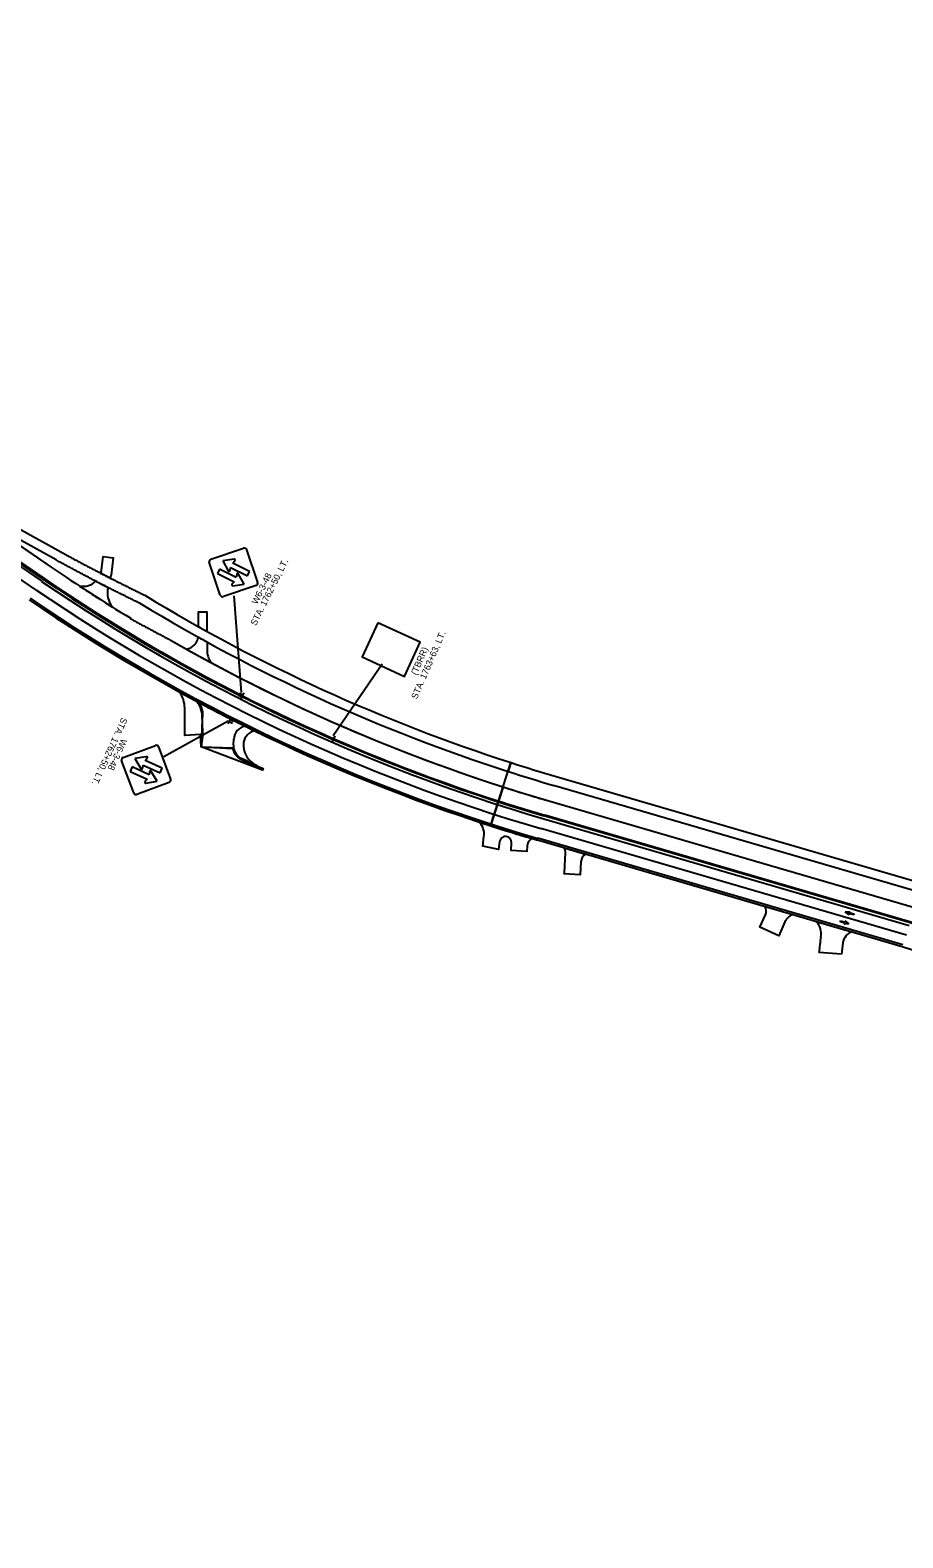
# Model space of a CAD drawing. Extents: x 134216 to 153379, y 327065 to 342138.
# Drawn here: x 148002 to 148943, y 330567 to 332192 of the extents above; entities that cross this region are included whole.
import ezdxf

# ---------------------------------------------------------------- set-up
doc = ezdxf.new("R2010")
doc.units = 0
for name, color, linetype in [('MT_P_Cells', 7, 'Continuous'), ('MT_P_CL_Double_Solid', 7, 'Continuous'), ('MT_P_Drums', 7, 'Continuous'), ('MT_P_Edge_Line', 7, 'Continuous'), ('MT_P_Work_Area', 7, 'Continuous'), ('SC_Shading1', 7, 'Continuous'), ('SN_P_Signs', 7, 'Continuous'), ('SN_P_Text', 7, 'Continuous')]:
    doc.layers.add(name, color=color, linetype=linetype)

msp = doc.modelspace()

# ---------------------------------------------------------------- linework, layer by layer
at = {"layer": 'MT_P_Cells'}
for p, q in [((148881.4, 331241.9), (148886.7, 331242.2)), ((148881.4, 331241.9), (148881.4, 331241.9)), ((148885.7, 331238.9), (148881.4, 331241.9)), ((148886.7, 331242.2), (148885.4, 331241.3)), ((148876, 331231.4), (148876.3, 331232.3)), ((148881.3, 331229.9), (148876, 331231.4)), ((148876.1, 331231.8), (148876.1, 331231.8)), ((148876.3, 331232.3), (148881.5, 331230.8)), ((148880, 331228.9), (148881.3, 331229.9)), ((148885.3, 331229.2), (148880, 331228.9)), ((148881.5, 331230.8), (148880.9, 331232.3)), ((148880.9, 331232.3), (148885.3, 331229.2)), ((148890.4, 331238.9), (148885.1, 331240.4)), ((148885.1, 331240.4), (148885.7, 331238.9)), ((148885.3, 331229.2), (148885.3, 331229.2)), ((148885.4, 331241.3), (148890.7, 331239.8)), ((148890.7, 331239.8), (148890.4, 331238.9)), ((148890.5, 331239.3), (148890.5, 331239.3))]:
    msp.add_line(p, q, dxfattribs=at)
at = {"layer": 'MT_P_CL_Double_Solid'}
msp.add_line((148947.2, 331216.8), (148553.1, 331331.8), dxfattribs=at)
msp.add_lwpolyline([(148008.7, 331589.2), (147615.4, 331857.8), (147572.8, 331886), (147240.5, 332105.3)], dxfattribs=at)
msp.add_arc((149090.9, 333173.8), 1918.9, 235.6683, 253.7251, dxfattribs=at)
at = {"layer": 'MT_P_Drums'}
for points in [[(148015.9, 331601), (147622.6, 331869.7), (147579.9, 331898), (147247.6, 332117.2)], [(151222.1, 330567.3), (150179.6, 330871.6), (149908.6, 330942.4), (149216.7, 331144.4), (148950.1, 331230.6), (148556.4, 331345.5)]]:
    msp.add_lwpolyline(points, dxfattribs=at)
msp.add_arc((149090.3, 333174.1), 1904.9, 235.6683, 253.7251, dxfattribs=at)
at = {"layer": 'MT_P_Edge_Line'}
for p, q in [((148556.2, 331342.4), (148950.3, 331227.3)), ((148943.4, 331206.4), (148550, 331321.3))]:
    msp.add_line(p, q, dxfattribs=at)
msp.add_lwpolyline([(147246.5, 332114.5), (147578.9, 331895.2), (147621.6, 331866.9), (148014.9, 331598.3)], dxfattribs=at)
for radius in [1907.9, 1929.9]:
    msp.add_arc((149090.9, 333173.8), radius, 235.6683, 253.7251, dxfattribs=at)
at = {"layer": 'MT_P_Work_Area'}
for p, q in [((147623.8, 331870.3), (148017.1, 331601.6)), ((148125.1, 331583.7), (148126, 331583.3)), ((148110.9, 331558.5), (148110.7, 331558)), ((148193.2, 331533), (148193.2, 331524.5)), ((148520.9, 331402.9), (148517.9, 331393.4)), ((148517.9, 331393.4), (148520.9, 331402.9)), ((148512.5, 331376.7), (148507.6, 331361.5)), ((148507.6, 331361.5), (148512.5, 331376.7)), ((148557.3, 331346.2), (148951, 331231.3))]:
    msp.add_line(p, q, dxfattribs=at)
for points in [[(147262.2, 332138.3), (147262.2, 332138.3), (147633, 331893.6), (147949.5, 331677.5), (148035.4, 331630.1)], [(148017.1, 331601.6), (147945.4, 331650.6), (147946.5, 331652.3), (147620.4, 331875), (147249.8, 332119.5)], [(147256.7, 332129.9), (147627.5, 331885.3), (148025.3, 331613.6)], [(148030.6, 331621.3), (147944.3, 331668.9), (147627.5, 331885.3), (147256.7, 332129.9)], [(148079.4, 331610.4), (148081.3, 331625.1), (148092, 331623.7), (148089.7, 331605)], [(148183.9, 331549.5), (148183.9, 331565.4), (148193.1, 331565.5), (148193.1, 331544.4)], [(148569.5, 331388), (148963.9, 331272.9), (149126.8, 331220.2), (149226.3, 331170.7), (149916.3, 330969.3), (149970.1, 330955.2), (150080.7, 330943.4), (150192.1, 330914.3), (150919.1, 330702.1), (150916.3, 330692.5), (150189.5, 330904.6), (150078.7, 330933.6), (149968.1, 330945.4), (149914.8, 330959.3), (149914.3, 330959.5), (149914.1, 330959.5), (149914.1, 330959.5), (149222.6, 331161.4), (149123, 331210.9), (148960.9, 331263.3), (148566.7, 331378.4)], [(148561.8, 331361.6), (148955.8, 331246.6), (149198.5, 331168.1), (149222.6, 331161.4), (149914.1, 330959.5), (149914.1, 330959.5), (149968.1, 330945.4), (149977.5, 330941.9), (150184.8, 330887.8), (150742.4, 330725), (150842.3, 330708.3), (150914.7, 330687.2), (150906.9, 330660.3), (150180.5, 330872.4), (149909.5, 330943.1), (149217.6, 331145.1), (148951.1, 331231.3), (148557.3, 331346.2)]]:
    msp.add_lwpolyline(points, dxfattribs=at)
for centre, radius, start, end in [((149090.9, 333173.8), 1903.9, 235.6683, 252.1603), ((149090.9, 333173.8), 1903.9, 235.6683, 253.7251), ((149090.9, 333173.8), 1889.4, 235.6683, 238.7566), ((148059.6, 331612.9), 20, 342.7301, 352.9277), ((148034.7, 331611.8), 55.4, 349.3429, 352.9277), ((148059.6, 331612.9), 20, 258.996, 313.687), ((149090.9, 333173.8), 1889.4, 236.7798, 238.0548), ((148110.8, 331586.1), 25, 166.9847, 218.2361), ((149090.9, 333173.8), 1860.4, 238.7566, 252.1603), ((149090.9, 333173.8), 1870.4, 238.7566, 252.1603), ((149090.9, 333173.8), 1887.9, 240.2708, 252.1603), ((148168.9, 331540.1), 15, 277.5698, 352.2861), ((149090.9, 333173.8), 1870.4, 240.9895, 241.3169), ((149090.9, 333173.8), 1860.4, 240.8223, 241.1469), ((149090.9, 333173.8), 1887.9, 240.8367, 241.7518), ((148218.2, 331524.6), 25, 180.195, 213.5749), ((149090.9, 333173.8), 1870.4, 252.1603, 253.7251), ((149090.9, 333173.8), 1860.4, 252.1603, 253.7251), ((149090.9, 333173.8), 1887.9, 252.1603, 253.7251), ((149090.9, 333173.8), 1903.9, 252.1603, 253.7251)]:
    msp.add_arc(centre, radius, start, end, dxfattribs=at)
for points, degree in [([(148120.8, 331574.7), (148119.2, 331575.4), (148116.2, 331576.9), (148111.7, 331579.1), (148107.1, 331581.4), (148102.6, 331583.6), (148098, 331585.9), (148093.5, 331588.1), (148089, 331590.4), (148084.4, 331592.7), (148079.9, 331595), (148075.4, 331597.4), (148070.9, 331599.7), (148066.4, 331602), (148061.9, 331604.4), (148057.4, 331606.8), (148052.9, 331609.2), (148048.4, 331611.6), (148044, 331614), (148039.5, 331616.4), (148035, 331618.8), (148032.1, 331620.5), (148030.6, 331621.3)], 3), ([(148035.5, 331630), (148035.5, 331630), (148035.4, 331630), (148035.4, 331630.1)], 2), ([(148035.4, 331630.1), (148036.2, 331629.6), (148039.1, 331628), (148044.4, 331625.1), (148048.6, 331622.8), (148053.1, 331620.4), (148057.6, 331618), (148062, 331615.6), (148066.5, 331613.3), (148071, 331610.9), (148075.5, 331608.6), (148079.9, 331606.3), (148084.4, 331604), (148088.9, 331601.7), (148093.4, 331599.4), (148097.9, 331597.1), (148102.5, 331594.8), (148107, 331592.6), (148111.5, 331590.3), (148115.8, 331588.2), (148121.3, 331585.6), (148124.3, 331584.1), (148125.1, 331583.7)], 3), ([(148057.6, 331618), (148057.6, 331618), (148057.6, 331618), (148057.6, 331618)], 2), ([(148079.9, 331606.3), (148079.5, 331606.5), (148079.1, 331606.7), (148078.7, 331606.9)], 2), ([(148084.4, 331604), (148082.9, 331604.7), (148081.4, 331605.5), (148079.9, 331606.3)], 2), ([(148088.9, 331601.7), (148087.4, 331602.4), (148085.9, 331603.2), (148084.4, 331604)], 2), ([(148089.1, 331601.6), (148089.1, 331601.6), (148089, 331601.6), (148088.9, 331601.7)], 2), ([(148073.4, 331598.4), (148074.1, 331598), (148074.7, 331597.7), (148075.4, 331597.4)], 2), ([(148075.4, 331597.4), (148076.2, 331596.9), (148077.1, 331596.5), (148077.9, 331596.1)], 2), ([(148077.9, 331596.1), (148078.6, 331595.7), (148079.3, 331595.4), (148079.9, 331595)], 2), ([(148079.9, 331595), (148081.4, 331594.3), (148082.9, 331593.5), (148084.4, 331592.7)], 2), ([(148084.4, 331592.7), (148085.1, 331592.4), (148085.8, 331592), (148086.5, 331591.7)], 2), ([(148110.7, 331558), (148111.4, 331557.6), (148112.8, 331556.8), (148115, 331555.6), (148117.2, 331554.4), (148119.4, 331553.2), (148121.6, 331552), (148123.8, 331550.8), (148126, 331549.6), (148128.2, 331548.4), (148130.4, 331547.3), (148132.6, 331546.1), (148134.8, 331544.9), (148137, 331543.7), (148139.2, 331542.6), (148141.4, 331541.4), (148143.6, 331540.2), (148145.8, 331539.1), (148148, 331537.9), (148150.3, 331536.7), (148152.5, 331535.6), (148153.9, 331534.8), (148154.7, 331534.4)], 3)]:
    msp.add_open_spline(points, degree=degree, dxfattribs=at)
at = {"layer": 'SC_Shading1'}
for p, q in [((147627.5, 331885.3), (148025.3, 331613.6)), ((148221.7, 331421.7), (148222, 331428.2)), ((148221.7, 331421.7), (148222, 331428.2)), ((148507.6, 331361.5), (148520.9, 331402.9)), ((148507.6, 331361.5), (148499, 331334.8)), ((148499, 331334.8), (148507.6, 331361.5)), ((148561.8, 331361.6), (148955.8, 331246.6)), ((148578.4, 331310.9), (148601.4, 331304.2)), ((148794.9, 331247.7), (148824.7, 331239)), ((148850.1, 331231.6), (148888.3, 331220.4)), ((148877.3, 331196.4), (148853, 331198.4))]:
    msp.add_line(p, q, dxfattribs=at)
for points in [[(147133.4, 332192.4), (147128.5, 332184.6), (147180.3, 332151.7), (147420.9, 331993.4), (147614.3, 331865.8), (147940.3, 331643.2), (147945.4, 331650.6), (148017.1, 331601.6)], [(148188, 331449.8), (148188.2, 331431.1), (148187, 331420), (148186.3, 331433.3), (148169.2, 331432.1), (148169.1, 331461.7)], [(148188, 331449.8), (148187, 331420), (148221, 331418)], [(148229.8, 331406.6), (148246.8, 331398.5), (148247.2, 331399.4), (148246.8, 331399.6), (148253.6, 331396.4), (148252.9, 331394.6), (148187, 331420), (148221.1, 331418.7)], [(148229.8, 331406.6), (148246.8, 331398.5), (148247.2, 331399.4), (148230.3, 331407.5)], [(148246.8, 331399.6), (148247.2, 331399.4), (148230.3, 331407.5)], [(148557.3, 331346.2), (148951, 331231.3), (149217.6, 331145.1), (149909.5, 330943.1), (150180.5, 330872.3), (150858.8, 330674.3), (150855.8, 330663.7), (150903.8, 330649.7), (150899, 330633.4), (150173, 330845.4), (149902, 330916.1), (149209.4, 331118.4), (148942.8, 331204.5), (148549.5, 331319.3)], [(148508.6, 331317.7), (148507.5, 331309.1), (148490.7, 331312.8), (148490.5, 331312.9), (148491.8, 331323.4)], [(148538.4, 331312.9), (148538, 331307.2), (148521.1, 331308.1), (148521.6, 331316.6)], [(148596.3, 331296), (148595.6, 331282.1), (148578.4, 331283.1), (148578.5, 331284.4), (148579.6, 331305.7)], [(148816.3, 331231.1), (148809.6, 331216.2), (148789.2, 331225.4), (148795.2, 331238.9)]]:
    msp.add_lwpolyline(points, dxfattribs=at)
for centre, radius, start, end in [((149090.9, 333173.8), 1903.9, 235.6683, 252.1603), ((149090.9, 333173.8), 1889.4, 235.6683, 238.7566), ((149090.9, 333173.8), 1931.9, 235.6683, 252.1603), ((149090.9, 333173.8), 1887.9, 240.2708, 253.7251), ((148139.1, 331461.7), 30, 0.0649, 35.2067), ((149090.9, 333173.8), 1931.9, 241.317, 241.9482), ((149090.9, 333173.8), 1931.9, 241.9482, 243.6776), ((148156.9, 331450.9), 31.2, 357.9888, 35.1498), ((148170.8, 331455.1), 18, 343.0871, 50.0514), ((148237, 331427.5), 15, 100.6807, 177.2255), ((148237, 331427.5), 15, 100.6807, 177.2255), ((148247.5, 331422.4), 15, 101.1275, 171.1073), ((149090.9, 333173.8), 1931.9, 243.6776, 244.02), ((148236.7, 331421), 15, 177.2255, 244.6306), ((148236.7, 331421), 15, 177.2255, 244.6306), ((148257.5, 331422.2), 25, 174.1597, 244.6306), ((148236.7, 331421), 16, 190.8893, 244.6306), ((148236.5, 331420.6), 15.5, 187.001, 244.6306), ((149090.9, 333173.8), 1903.9, 252.1603, 253.7251), ((148471.9, 331325.8), 20, 353.0102, 39.8601), ((149090.9, 333173.8), 1931.9, 251.7939, 252.1603), ((149090.9, 333173.8), 1931.9, 252.1603, 253.54), ((149090.9, 333173.8), 1931.9, 252.1603, 253.7251), ((148515.1, 331316.9), 6.5, 356.7471, 173.0102), ((148548.4, 331312.4), 10, 119.2188, 176.7471), ((148569.6, 331306.2), 10, 357.0672, 28.1521), ((148606.3, 331295.5), 10, 119.2981, 177.0672), ((148786.1, 331243), 10, 335.91, 28.1521), ((148830, 331225), 15, 110.595, 155.91), ((148835.3, 331218.2), 20, 350.8145, 41.9367), ((149064.5, 331181.1), 212.2, 170.8145, 175.3324), ((148893.5, 331206.4), 15, 110.595, 171.594), ((149064.5, 331181.1), 187.8, 171.594, 175.3324)]:
    msp.add_arc(centre, radius, start, end, dxfattribs=at)
msp.add_open_spline([(148110.7, 331558), (148111.4, 331557.6), (148112.8, 331556.8), (148115, 331555.6), (148117.2, 331554.4), (148119.4, 331553.2), (148121.6, 331552), (148123.8, 331550.8), (148126, 331549.6), (148128.2, 331548.4), (148130.4, 331547.3), (148132.6, 331546.1), (148134.8, 331544.9), (148137, 331543.7), (148139.2, 331542.6), (148141.4, 331541.4), (148143.6, 331540.2), (148145.8, 331539.1), (148148, 331537.9), (148150.3, 331536.7), (148152.5, 331535.6), (148153.9, 331534.8), (148154.7, 331534.4)], degree=3, dxfattribs=at)
at = {"layer": 'SN_P_Signs'}
for p, q in [((148222.4, 331622.2), (148210.1, 331620.5)), ((148210.1, 331620.5), (148216.1, 331609.7)), ((148221, 331618), (148223.3, 331620.4)), ((148239, 331609), (148221, 331618)), ((148206.6, 331611.5), (148204.3, 331606.8)), ((148204.3, 331606.8), (148222.3, 331597.8)), ((148224.7, 331602.5), (148206.6, 331611.5)), ((148218.1, 331610), (148218.6, 331613.3)), ((148218.6, 331613.3), (148236.7, 331604.3)), ((148225.2, 331605.8), (148224.7, 331602.5)), ((148233.2, 331595.3), (148227.2, 331606.1)), ((148236.7, 331604.3), (148239, 331609)), ((148222.3, 331597.8), (148220, 331595.4)), ((148220.9, 331593.6), (148233.2, 331595.3)), ((148230.6, 331473.6), (148227, 331475.3)), ((148231.7, 331475.7), (148228.1, 331477.5)), ((148232.9, 331478.2), (148229.4, 331471)), ((148231.1, 331474.6), (148231.1, 331474.6)), ((148216, 331444.6), (148219.6, 331451.7)), ((148217.2, 331447.1), (148220.8, 331445.3)), ((148217.8, 331448.1), (148217.8, 331448.1)), ((148218.3, 331449.2), (148221.9, 331447.4)), ((148329.4, 331428), (148325.7, 331429.7)), ((148331, 331431.6), (148327.7, 331424.4)), ((148329.4, 331428), (148329.4, 331428)), ((148127.7, 331409.3), (148115.5, 331407.2)), ((148115.5, 331407.2), (148121.9, 331396.6)), ((148126.5, 331405.1), (148128.7, 331407.6)), ((148144.8, 331396.8), (148126.5, 331405.1)), ((148112.4, 331398.2), (148110.2, 331393.3)), ((148110.2, 331393.3), (148128.5, 331384.9)), ((148130.7, 331389.8), (148112.4, 331398.2)), ((148123.9, 331397), (148124.3, 331400.3)), ((148124.3, 331400.3), (148142.6, 331391.9)), ((148131.1, 331393), (148130.7, 331389.8)), ((148139.5, 331382.9), (148133.1, 331393.4)), ((148142.6, 331391.9), (148144.8, 331396.8)), ((148128.5, 331384.9), (148126.3, 331382.5)), ((148127.3, 331380.7), (148139.5, 331382.9))]:
    msp.add_line(p, q, dxfattribs=at)
for points in [[(148197.3, 331622.2), (148232.5, 331634)], [(148235.9, 331632.3), (148247.7, 331597)], [(148207.4, 331583.5), (148195.6, 331618.8)], [(148246, 331593.7), (148210.8, 331581.9)], [(148102.7, 331408.5), (148137.5, 331421.4)], [(148114.1, 331370.2), (148101.1, 331405)], [(148140.9, 331419.9), (148153.9, 331385)], [(148152.3, 331381.6), (148117.5, 331368.6)]]:
    msp.add_lwpolyline(points, dxfattribs=at)
for centre, radius, start, end in [((148233.4, 331631.4), 2.66, 18.5039, 108.5039), ((148198.1, 331619.6), 2.66, 108.5039, 198.5039), ((148222.5, 331621.1), 1.06, 316.1377, 97.9094), ((148217, 331610.2), 1.06, 209.0984, 350.8702), ((148226.2, 331605.6), 1.06, 29.0984, 170.8702), ((148209.9, 331584.4), 2.66, 198.5039, 288.5039), ((148220.8, 331594.7), 1.06, 136.1377, 277.9094), ((148245.2, 331596.2), 2.66, 288.5039, 18.5039), ((148138.4, 331419), 2.66, 20.4388, 110.4388), ((148103.6, 331406), 2.66, 110.4388, 200.4388), ((148127.9, 331408.3), 1.06, 318.0726, 99.8443), ((148122.8, 331397.2), 1.06, 211.0333, 352.805), ((148132.2, 331392.9), 1.06, 31.0333, 172.805), ((148127.1, 331381.8), 1.06, 138.0726, 279.8443), ((148151.4, 331384.1), 2.66, 290.4388, 20.4388), ((148116.6, 331371.1), 2.66, 200.4388, 290.4388)]:
    msp.add_arc(centre, radius, start, end, dxfattribs=at)
at = {"layer": 'SN_P_Text'}
for p, q in [((148230.2, 331478.6), (148222.4, 331582.8)), ((148382.1, 331508.9), (148329.2, 331431.6)), ((148216.1, 331447.4), (148146.6, 331409))]:
    msp.add_line(p, q, dxfattribs=at)
msp.add_lwpolyline([(148377.4, 331553.7), (148360.3, 331516.9), (148406, 331495.7), (148423.1, 331532.6)], close=True, dxfattribs=at)
msp.add_lwpolyline([(148377.4, 331553.7), (148360.3, 331516.9), (148406, 331495.7), (148423.1, 331532.6)], close=True, dxfattribs=at)

# ---------------------------------------------------------------- texts
for s, rotation, p in [('STA. 1762+50, LT.', 63.5039, (148245.9, 331549.9)), ('W6-3-48', 63.5039, (148247.2, 331572.9)), ('STA. 1763+63, LT.', 66.6733, (148419.5, 331470.7)), ('STA. 1763+63, LT.', 66.6733, (148419.5, 331470.7)), ('(TBRR)', 66.6733, (148419.2, 331496.6)), ('(TBRR)', 66.6733, (148419.2, 331496.6)), ('STA. 1762+50, LT.', 245.4388, (148101.3, 331452.2)), ('W6-3-48', 245.4388, (148100.8, 331429.2))]:
    msp.add_text(s, height=7, rotation=rotation, dxfattribs=at).set_placement(p)

doc.saveas('drawing.dxf')
